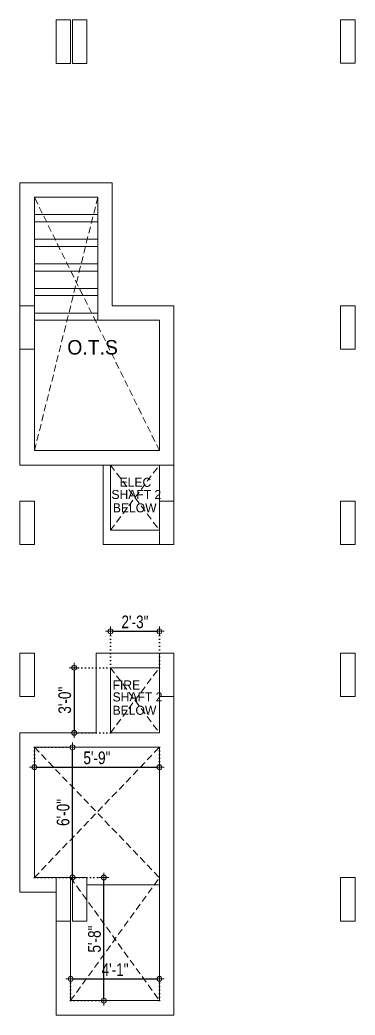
# Model space of a CAD drawing. Header units: inches. Extents: x 13 to 21264, y -72369 to -55.
# Drawn here: x 15332 to 15517, y -71950 to -71400 of the extents above; entities that cross this region are included whole.
import ezdxf

# ---------------------------------------------------------------- set-up
doc = ezdxf.new("R2010")
doc.units = ezdxf.units.IN
doc.header["$LTSCALE"] = 15
doc.header["$MEASUREMENT"] = 0
doc.header["$PDMODE"] = 34
doc.linetypes.add('DOT2', pattern=[0.125, 0, -0.125])
doc.linetypes.add('HIDDEN', pattern=[0.375, 0.25, -0.125])
doc.layers.get('DEFPOINTS').update_dxf_attribs({"linetype": 'CONTINUOUS', "lineweight": 13})
doc.layers.add('1', color=8, linetype='CONTINUOUS')
doc.layers.add('2', color=36, linetype='CONTINUOUS')
for name, color, linetype, lineweight in [('INNER DIM', 30, 'CONTINUOUS', 13), ('parapet wall', 4, 'CONTINUOUS', 13), ('TEXT', 4, 'CONTINUOUS', 13), ('TYPICAL COL ELEVATION', 8, 'CONTINUOUS', 40)]:
    doc.layers.add(name, color=color, linetype=linetype, lineweight=lineweight)
doc.layers.add('SHAFT TEXT', color=7, linetype='CONTINUOUS', lineweight=13, true_color=0xcc6600)
doc.styles.add('rob', font='')
doc.styles.add('RS', font='', dxfattribs={"width": 0.8})
doc.styles.get('rob').set_extended_font_data('Century Gothic')
doc.styles.get('RS').set_extended_font_data('Century Gothic')
doc.dimstyles.new('SECTION DIM', dxfattribs={"dimscale": 0.6, "dimtxt": 9, "dimasz": 2, "dimexe": 0, "dimexo": 0, "dimgap": 1, "dimtad": 1, "dimzin": 3, "dimdsep": 46, "dimlunit": 4, "dimtxsty": 'RS', "dimblk1": 'CUT', "dimblk2": 'CUT', "dimsah": 1, "dimcen": 0, "dimclrd": 251, "dimclre": 21, "dimclrt": 4, "dimadec": 0, "dimazin": 0, "dimtfac": 1, "dimtix": 1, "dimtofl": 0, "dimtmove": 2, "dimatfit": 3, "dimfxl": 0, "dimtolj": 1, "dimtzin": 3, "dimarcsym": 0})

# ---------------------------------------------------------------- blocks, each defined once
blk = doc.blocks.new('CUT')
at = {"layer": 'INNER DIM', "color": 8}
blk.add_line((-1.8, 0), (1.8, 0), dxfattribs=at)
at = {"layer": 'INNER DIM', "color": 9}
blk.add_line((0, 1.8), (0, -1.8), dxfattribs=at)
blk.add_circle((0, 0), 0.9, dxfattribs=at)
blk = doc.blocks.new('*D193')
at = {"layer": 'DEFPOINTS', "color": 0, "transparency": 16777216}
for p in [(15409.03, -71737.52), (15382.03, -71757.63, 0.01), (15409.03, -71757.63, 0.01)]:
    blk.add_point(p, dxfattribs=at)
at = {"layer": 'INNER DIM', "color": 8, "linetype": 'DOT2', "lineweight": -2, "transparency": 16777216}
for p, q in [((15382.03, -71757.63), (15382.03, -71737.52)), ((15409.03, -71757.63), (15409.03, -71737.52))]:
    blk.add_line(p, q, dxfattribs=at)
at = {"layer": 'INNER DIM', "color": 251, "lineweight": -2, "transparency": 16777216}
blk.add_line((15383.53, -71737.52), (15407.53, -71737.52), dxfattribs=at)
at = {"layer": 'INNER DIM', "color": 251, "lineweight": -2, "transparency": 16777216, "xscale": 1.5, "yscale": 1.5, "zscale": 1.5, "rotation": 180}
blk.add_blockref('CUT', (15382.03, -71737.52), dxfattribs=at)
at = {"layer": 'INNER DIM', "color": 251, "lineweight": -2, "transparency": 16777216, "xscale": 1.5, "yscale": 1.5, "zscale": 1.5}
blk.add_blockref('CUT', (15409.03, -71737.52), dxfattribs=at)
at = {"layer": 'INNER DIM', "color": 7, "lineweight": 0, "transparency": 16777216, "insert": (15395.53, -71732.36), "char_height": 7, "attachment_point": 5, "style": 'RS'}
blk.add_mtext('\\A1;2\'-3"', dxfattribs=at)
blk = doc.blocks.new('*D194')
at = {"layer": 'DEFPOINTS', "color": 0, "transparency": 16777216}
for p in [(15382.03, -71757.63, 0.01), (15361.95, -71793.63), (15382.03, -71793.63, 0.01)]:
    blk.add_point(p, dxfattribs=at)
at = {"layer": 'INNER DIM', "color": 8, "linetype": 'DOT2', "lineweight": -2, "transparency": 16777216}
for p, q in [((15382.03, -71757.63), (15361.95, -71757.63)), ((15382.03, -71793.63), (15361.95, -71793.63))]:
    blk.add_line(p, q, dxfattribs=at)
at = {"layer": 'INNER DIM', "color": 251, "lineweight": -2, "transparency": 16777216}
blk.add_line((15361.95, -71759.13), (15361.95, -71792.13), dxfattribs=at)
at = {"layer": 'INNER DIM', "color": 251, "lineweight": -2, "transparency": 16777216, "xscale": 1.5, "yscale": 1.5, "zscale": 1.5}
for p, rotation in [((15361.95, -71757.63), 90), ((15361.95, -71793.63), 270)]:
    blk.add_blockref('CUT', p, dxfattribs=dict(at, rotation=rotation))
at = {"layer": 'INNER DIM', "color": 7, "lineweight": 0, "transparency": 16777216, "insert": (15356.79, -71775.63), "char_height": 7, "attachment_point": 5, "rotation": 90, "style": 'RS'}
blk.add_mtext('\\A1;3\'-0"', dxfattribs=at)
blk = doc.blocks.new('*D195')
at = {"layer": 'DEFPOINTS', "color": 0, "transparency": 16777216}
for p in [(15340.03, -71801.64, 0), (15409.03, -71801.64, 0), (15409.03, -71812.65)]:
    blk.add_point(p, dxfattribs=at)
at = {"layer": 'INNER DIM', "color": 8, "linetype": 'DOT2', "lineweight": -2, "transparency": 16777216}
for p, q in [((15340.03, -71801.64), (15340.03, -71812.65)), ((15409.03, -71801.64), (15409.03, -71812.65))]:
    blk.add_line(p, q, dxfattribs=at)
at = {"layer": 'INNER DIM', "color": 251, "lineweight": -2, "transparency": 16777216}
blk.add_line((15341.53, -71812.65), (15407.53, -71812.65), dxfattribs=at)
at = {"layer": 'INNER DIM', "color": 251, "lineweight": -2, "transparency": 16777216, "xscale": 1.5, "yscale": 1.5, "zscale": 1.5, "rotation": 180}
blk.add_blockref('CUT', (15340.03, -71812.65), dxfattribs=at)
at = {"layer": 'INNER DIM', "color": 251, "lineweight": -2, "transparency": 16777216, "xscale": 1.5, "yscale": 1.5, "zscale": 1.5}
blk.add_blockref('CUT', (15409.03, -71812.65), dxfattribs=at)
at = {"layer": 'INNER DIM', "color": 7, "lineweight": 0, "transparency": 16777216, "insert": (15374.53, -71807.49), "char_height": 7, "attachment_point": 5, "style": 'RS'}
blk.add_mtext('\\A1;5\'-9"', dxfattribs=at)
blk = doc.blocks.new('*D196')
at = {"layer": 'DEFPOINTS', "color": 0, "transparency": 16777216}
for p in [(15340.04, -71801.63, 0), (15361.05, -71801.63), (15340.03, -71873.63, 0)]:
    blk.add_point(p, dxfattribs=at)
at = {"layer": 'INNER DIM', "color": 8, "linetype": 'DOT2', "lineweight": -2, "transparency": 16777216}
for p, q in [((15340.04, -71801.63), (15361.05, -71801.63)), ((15340.03, -71873.63), (15361.05, -71873.63))]:
    blk.add_line(p, q, dxfattribs=at)
at = {"layer": 'INNER DIM', "color": 251, "lineweight": -2, "transparency": 16777216}
blk.add_line((15361.05, -71872.13), (15361.05, -71803.13), dxfattribs=at)
at = {"layer": 'INNER DIM', "color": 251, "lineweight": -2, "transparency": 16777216, "xscale": 1.5, "yscale": 1.5, "zscale": 1.5}
for p, rotation in [((15361.05, -71801.63), 90), ((15361.05, -71873.63), 270)]:
    blk.add_blockref('CUT', p, dxfattribs=dict(at, rotation=rotation))
at = {"layer": 'INNER DIM', "color": 7, "lineweight": 0, "transparency": 16777216, "insert": (15355.89, -71837.63), "char_height": 7, "attachment_point": 5, "rotation": 90, "style": 'RS'}
blk.add_mtext('\\A1;6\'-0"', dxfattribs=at)
blk = doc.blocks.new('*D197')
at = {"layer": 'DEFPOINTS', "color": 0, "transparency": 16777216}
for p in [(15409.03, -71929.64), (15360.03, -71941.64, 0), (15409.03, -71941.64, 0)]:
    blk.add_point(p, dxfattribs=at)
at = {"layer": 'INNER DIM', "color": 8, "linetype": 'DOT2', "lineweight": -2, "transparency": 16777216}
for p, q in [((15360.03, -71941.64), (15360.03, -71929.64)), ((15409.03, -71941.64), (15409.03, -71929.64))]:
    blk.add_line(p, q, dxfattribs=at)
at = {"layer": 'INNER DIM', "color": 251, "lineweight": -2, "transparency": 16777216}
blk.add_line((15361.53, -71929.64), (15407.53, -71929.64), dxfattribs=at)
at = {"layer": 'INNER DIM', "color": 251, "lineweight": -2, "transparency": 16777216, "xscale": 1.5, "yscale": 1.5, "zscale": 1.5, "rotation": 180}
blk.add_blockref('CUT', (15360.03, -71929.64), dxfattribs=at)
at = {"layer": 'INNER DIM', "color": 251, "lineweight": -2, "transparency": 16777216, "xscale": 1.5, "yscale": 1.5, "zscale": 1.5}
blk.add_blockref('CUT', (15409.03, -71929.64), dxfattribs=at)
at = {"layer": 'INNER DIM', "color": 7, "lineweight": 0, "transparency": 16777216, "insert": (15384.53, -71924.47), "char_height": 7, "attachment_point": 5, "style": 'RS'}
blk.add_mtext('\\A1;4\'-1"', dxfattribs=at)
blk = doc.blocks.new('*D198')
at = {"layer": 'DEFPOINTS', "color": 0, "transparency": 16777216}
for p in [(15361.05, -71873.63), (15378.38, -71873.63), (15360.03, -71941.64, 0)]:
    blk.add_point(p, dxfattribs=at)
at = {"layer": 'INNER DIM', "color": 8, "linetype": 'DOT2', "lineweight": -2, "transparency": 16777216}
for p, q in [((15361.05, -71873.63), (15378.38, -71873.63)), ((15360.03, -71941.64), (15378.38, -71941.64))]:
    blk.add_line(p, q, dxfattribs=at)
at = {"layer": 'INNER DIM', "color": 251, "lineweight": -2, "transparency": 16777216}
blk.add_line((15378.38, -71940.14), (15378.38, -71875.13), dxfattribs=at)
at = {"layer": 'INNER DIM', "color": 251, "lineweight": -2, "transparency": 16777216, "xscale": 1.5, "yscale": 1.5, "zscale": 1.5}
for p, rotation in [((15378.38, -71873.63), 90), ((15378.38, -71941.64), 270)]:
    blk.add_blockref('CUT', p, dxfattribs=dict(at, rotation=rotation))
at = {"layer": 'INNER DIM', "color": 7, "lineweight": 0, "transparency": 16777216, "insert": (15373.22, -71907.63), "char_height": 7, "attachment_point": 5, "rotation": 90, "style": 'RS'}
blk.add_mtext('\\A1;5\'-8"', dxfattribs=at)

msp = doc.modelspace()

# ---------------------------------------------------------------- linework, layer by layer
at = {"layer": '1', "color": 250, "lineweight": 0, "ltscale": 3}
for p, q in [((15340.035, -71507.225, -0.027), (15375.035, -71507.225, -0.027)), ((15340.035, -71511.225, -0.027), (15375.035, -71511.225, -0.027)), ((15340.035, -71520.825, -0.027), (15375.035, -71520.825, -0.027)), ((15340.035, -71524.825, -0.027), (15375.035, -71524.825, -0.027)), ((15340.035, -71534.425, -0.027), (15375.035, -71534.425, -0.027)), ((15340.035, -71538.425, -0.027), (15375.035, -71538.425, -0.027)), ((15340.035, -71548.026, -0.009), (15375.035, -71548.025, -0.03)), ((15340.035, -71552.025, -0.027), (15375.035, -71552.025, -0.027)), ((15340.035, -71561.626, -0.009), (15375.035, -71561.625, -0.03)), ((15340.035, -71565.628, -0.025), (15375.035, -71565.624, -0.027))]:
    msp.add_line(p, q, dxfattribs=at)
at = {"layer": '1', "linetype": 'HIDDEN', "lineweight": 0}
for points, elevation in [([(15409.034, -71637.631), (15340.035, -71497.635)], -0.017), ([(15340.035, -71637.631), (15375.035, -71497.635)], -0.025), ([(15382.034, -71681.635), (15409.034, -71645.631)], -0.017), ([(15382.034, -71645.631), (15409.034, -71681.635)], -0.017), ([(15382.035, -71793.634), (15409.034, -71757.634)], -0.009), ([(15382.035, -71757.634), (15409.034, -71793.634)], -0.009), ([(15340.035, -71801.633), (15409.035, -71873.631)], -0.025), ([(15340.035, -71873.631), (15409.034, -71801.635)], -0.025), ([(15360.034, -71941.635), (15409.035, -71873.631)], -0.025), ([(15360.034, -71873.634), (15409.035, -71941.632)], -0.009)]:
    msp.add_lwpolyline(points, dxfattribs=dict(at, elevation=elevation))
at = {"layer": '2', "lineweight": 0, "ltscale": 3, "elevation": -0.025}
msp.add_lwpolyline([(15369.034, -71877.633), (15409.035, -71877.633)], dxfattribs=at)
at = {"layer": 'parapet wall', "lineweight": 0, "ltscale": 3}
for points, elevation in [([(15332.035, -71489.635), (15383.035, -71489.635), (15383.035, -71557.631), (15417.034, -71557.631), (15417.034, -71645.632), (15332.035, -71645.631)], -0.025), ([(15382.034, -71681.635), (15409.034, -71681.635), (15409.034, -71645.631), (15382.034, -71645.631)], -0.017), ([(15409.034, -71793.634), (15382.035, -71793.634), (15382.035, -71757.634), (15409.034, -71757.634)], -0.009)]:
    msp.add_lwpolyline(points, close=True, dxfattribs=dict(at, elevation=elevation))
for points, elevation in [([(15340.035, -71497.635), (15375.035, -71497.635), (15375.035, -71565.631), (15409.034, -71565.631), (15409.034, -71637.631), (15340.035, -71637.631), (15340.035, -71497.635)], -0.025), ([(15409.034, -71637.631), (15374.034, -71637.631)], -0.017), ([(15378.038, -71645.629), (15378.038, -71689.632), (15417.034, -71689.635), (15417.034, -71637.631), (15417.034, -71637.631)], -0.017), ([(15374.035, -71793.635), (15374.035, -71749.634), (15417.034, -71749.634), (15417.034, -71749.634)], -0.009), ([(15374.035, -71793.635), (15332.035, -71793.634), (15332.035, -71881.634), (15352.034, -71881.634), (15352.034, -71949.635), (15417.035, -71949.635), (15417.034, -71773.634)], -0.025), ([(15340.035, -71801.636), (15340.035, -71873.634), (15360.034, -71873.634), (15360.034, -71941.635), (15409.035, -71941.635), (15409.034, -71801.635), (15340.035, -71801.634)], -0.025)]:
    msp.add_lwpolyline(points, dxfattribs=dict(at, elevation=elevation))
at = {"layer": 'TYPICAL COL ELEVATION', "lineweight": 0, "ltscale": 3}
for points, elevation in [([(15352.034, -71399.65), (15360.034, -71399.65), (15360.034, -71423.65), (15352.034, -71423.65)], -0.009), ([(15352.034, -71399.65), (15360.034, -71399.65), (15360.034, -71423.65), (15352.034, -71423.65)], -0.009), ([(15361.034, -71399.65), (15369.034, -71399.65), (15369.034, -71423.65), (15361.034, -71423.65)], -0.009), ([(15361.034, -71399.65), (15369.034, -71399.65), (15369.034, -71423.65), (15361.034, -71423.65)], -0.009), ([(15509.032, -71399.634), (15517.032, -71399.634), (15517.032, -71423.634), (15509.032, -71423.634)], -0.009), ([(15332.035, -71557.634), (15340.035, -71557.634), (15340.035, -71581.634), (15332.035, -71581.634)], -0.025), ([(15509.034, -71557.634), (15517.034, -71557.634), (15517.034, -71581.634), (15509.034, -71581.634)], -0.001), ([(15332.034, -71665.634), (15340.034, -71665.634), (15340.034, -71689.634), (15332.034, -71689.634)], -0.009), ([(15409.034, -71689.634), (15417.034, -71689.634), (15417.034, -71665.634), (15409.034, -71665.634)], -0.009), ([(15509.034, -71665.634), (15517.034, -71665.634), (15517.034, -71689.634), (15509.034, -71689.634)], -0.009), ([(15332.034, -71749.634), (15340.034, -71749.634), (15340.034, -71773.634), (15332.034, -71773.634)], -0.009), ([(15409.034, -71749.634), (15417.034, -71749.634), (15417.034, -71773.634), (15409.034, -71773.634)], -0.009), ([(15509.034, -71749.634), (15517.034, -71749.634), (15517.034, -71773.634), (15509.034, -71773.634)], -0.009), ([(15352.034, -71873.634), (15360.034, -71873.634), (15360.034, -71897.634), (15352.034, -71897.634)], -0.009), ([(15361.034, -71873.634), (15369.034, -71873.634), (15369.034, -71897.634), (15361.034, -71897.634)], -0.008), ([(15509.034, -71873.635), (15517.034, -71873.635), (15517.034, -71897.635), (15509.034, -71897.635)], -0.001)]:
    msp.add_lwpolyline(points, close=True, dxfattribs=dict(at, elevation=elevation))

# ---------------------------------------------------------------- texts
at = {"layer": 'SHAFT TEXT', "lineweight": 0, "style": 'rob'}
for s, p in [('ELEC', (15387.068, -71657.686, -0.001)), ('SHAFT 2', (15382.556, -71664.416, 0.007)), ('BELOW', (15383.322, -71671.796, 0.007)), ('FIRE', (15383.191, -71769.698, 0.026)), ('SHAFT 2', (15383.191, -71776.288, 0.026)), ('BELOW', (15383.191, -71783.68, 0.026))]:
    msp.add_text(s, height=5, dxfattribs=at).set_placement(p)
at = {"layer": 'TEXT', "lineweight": 0, "style": 'rob'}
msp.add_text('O.T.S', height=8, rotation=359.9999, dxfattribs=at).set_placement((15358.169, -71584.56, -0.034))

# ---------------------------------------------------------------- dimensions: what is measured, and where the dimension line sits
at = {"layer": 'INNER DIM', "lineweight": 0}
for base, p1, p2, picture, middle in [((15409.034, -71737.523, -0.009), (15382.034, -71757.634, 0.004), (15409.034, -71757.634, 0.004), '*D193', (15395.534, -71732.357, -0.009)), ((15409.034, -71812.652, -0.009), (15340.034, -71801.636, -0.011), (15409.034, -71801.636, -0.011), '*D195', (15374.534, -71807.486, -0.009)), ((15409.034, -71929.635, -0.009), (15360.034, -71941.635, -0.011), (15409.034, -71941.635, -0.011), '*D197', (15384.534, -71924.468, -0.009))]:
    dim = msp.add_linear_dim(base=base, p1=p1, p2=p2, dimstyle='SECTION DIM', override={"dimscale": 1, "dimtxt": 7, "dimasz": 1.5, "dimclre": 8, "dimclrt": 7, "dimfxl": 2}, dxfattribs=at)
    dim.commit()
    dim.dimension.update_dxf_attribs({"geometry": picture, "text_midpoint": middle})
for base, p1, p2, picture, middle in [((15361.953, -71793.634, -0.009), (15382.034, -71757.634, 0.004), (15382.034, -71793.634, 0.004), '*D194', (15356.786, -71775.634, -0.009)), ((15361.054, -71801.634, -0.009), (15340.035, -71873.634, -0.011), (15340.035, -71801.634, -0.011), '*D196', (15355.887, -71837.634, -0.009)), ((15378.385, -71873.634, -0.009), (15360.034, -71941.635, -0.011), (15361.054, -71873.634, -0.009), '*D198', (15373.218, -71907.635, -0.009))]:
    dim = msp.add_linear_dim(base=base, p1=p1, p2=p2, angle=90, dimstyle='SECTION DIM', override={"dimscale": 1, "dimtxt": 7, "dimasz": 1.5, "dimclre": 8, "dimclrt": 7, "dimfxl": 2}, dxfattribs=at)
    dim.commit()
    dim.dimension.update_dxf_attribs({"geometry": picture, "text_midpoint": middle})

doc.saveas('drawing.dxf')
